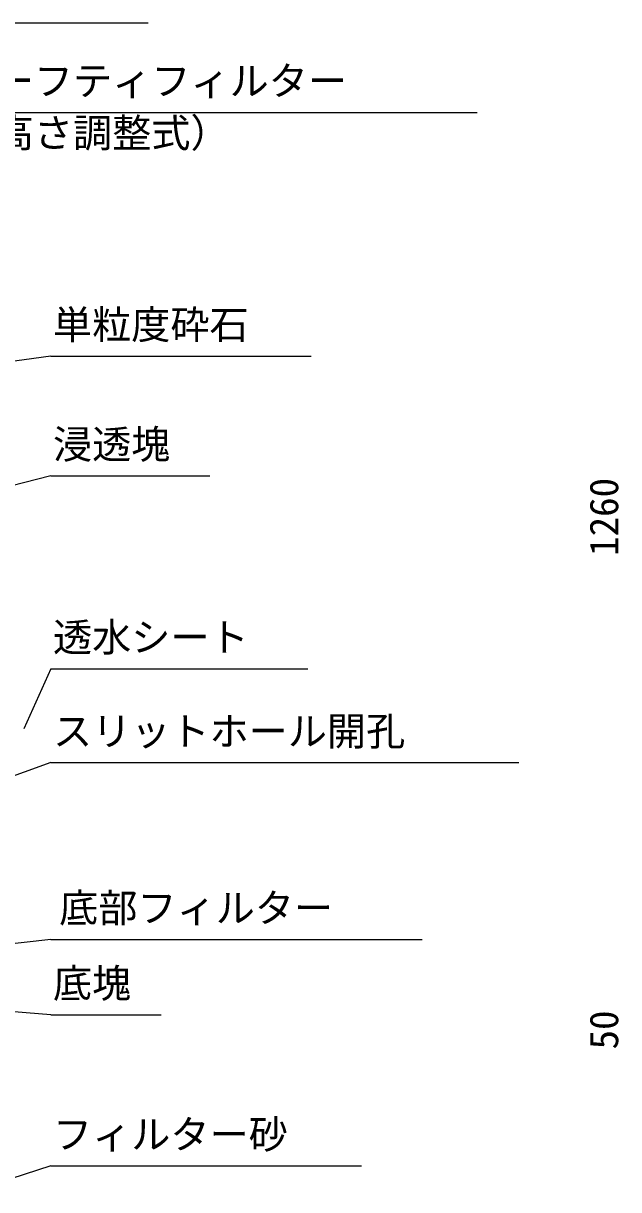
# Model space of a CAD drawing. Units: millimetres, scale not verified. Extents: x 12 to 21012, y 0 to 14850.
# Drawn here: x 15723 to 16483, y 10582 to 12071 of the extents above; entities that cross this region are included whole.
import ezdxf
from ezdxf.enums import TextEntityAlignment as Align

# ---------------------------------------------------------------- set-up
doc = ezdxf.new("R2010")
doc.units = ezdxf.units.MM
doc.header["$LTSCALE"] = 25
doc.layers.add('DIM', color=7, linetype='Continuous', lineweight=25)
doc.layers.add('TXT', color=7, linetype='Continuous', lineweight=25)
doc.styles.add('ＭＳ ゴシック', font='')
doc.styles.get('ＭＳ ゴシック').set_extended_font_data('MS Gothic')

msp = doc.modelspace()

# ---------------------------------------------------------------- linework, layer by layer
at = {"layer": 'DIM'}
msp.add_line((15881.84, 12070.69), (14301.84, 12070.69), dxfattribs=at)
at = {"layer": 'TXT'}
for p, q in [((15633.37, 11957.04), (16302.5, 11957.04)), ((15757.75, 11645.85), (15664.49, 11632.99)), ((15757.75, 11645.85), (16090.08, 11645.85)), ((15757.75, 11493.09), (15428.43, 11409.36)), ((15757.75, 11493.09), (15961.02, 11493.09)), ((15757.75, 11246.82), (15723.23, 11170.17)), ((15757.75, 11246.82), (16086.16, 11246.82)), ((15757.75, 11126.86), (15443.22, 11015.14)), ((15757.75, 11126.86), (16355.74, 11126.86)), ((15757.75, 10901.2), (15268.18, 10846.76)), ((15757.75, 10901.2), (16231.91, 10901.2)), ((15757.75, 10804.96), (15425.97, 10831.96)), ((15757.75, 10804.96), (15898.6, 10804.96)), ((15757.75, 10612.17), (15664.44, 10581.72)), ((15757.75, 10612.17), (16154.44, 10612.17))]:
    msp.add_line(p, q, dxfattribs=at)

# ---------------------------------------------------------------- texts
at = {"layer": 'DIM', "style": 'ＭＳ ゴシック'}
for s, p in [('1260', (16493.52, 11390.69)), ('50', (16493.52, 10760.69))]:
    msp.add_text(s, height=36.66, rotation=90, dxfattribs=at).set_placement(p, align=Align.BOTTOM_LEFT)
at = {"layer": 'TXT', "style": 'ＭＳ ゴシック'}
for s, p in [('セーフティフィルター', (15636.03, 11967.88)), ('（高さ調整式）', (15636.03, 11901.46)), ('単粒度砕石', (15760.42, 11656.7)), ('浸透塊', (15760.42, 11503.93)), ('透水シート', (15760.42, 11257.66)), ('スリットホール開孔', (15760.42, 11137.7)), ('底部フィルター', (15768.34, 10912.04)), ('底塊', (15760.42, 10815.8)), ('フィルター砂', (15760.42, 10623.01))]:
    msp.add_text(s, height=36.66, dxfattribs=at).set_placement(p, align=Align.BOTTOM_LEFT)

doc.saveas('drawing.dxf')
